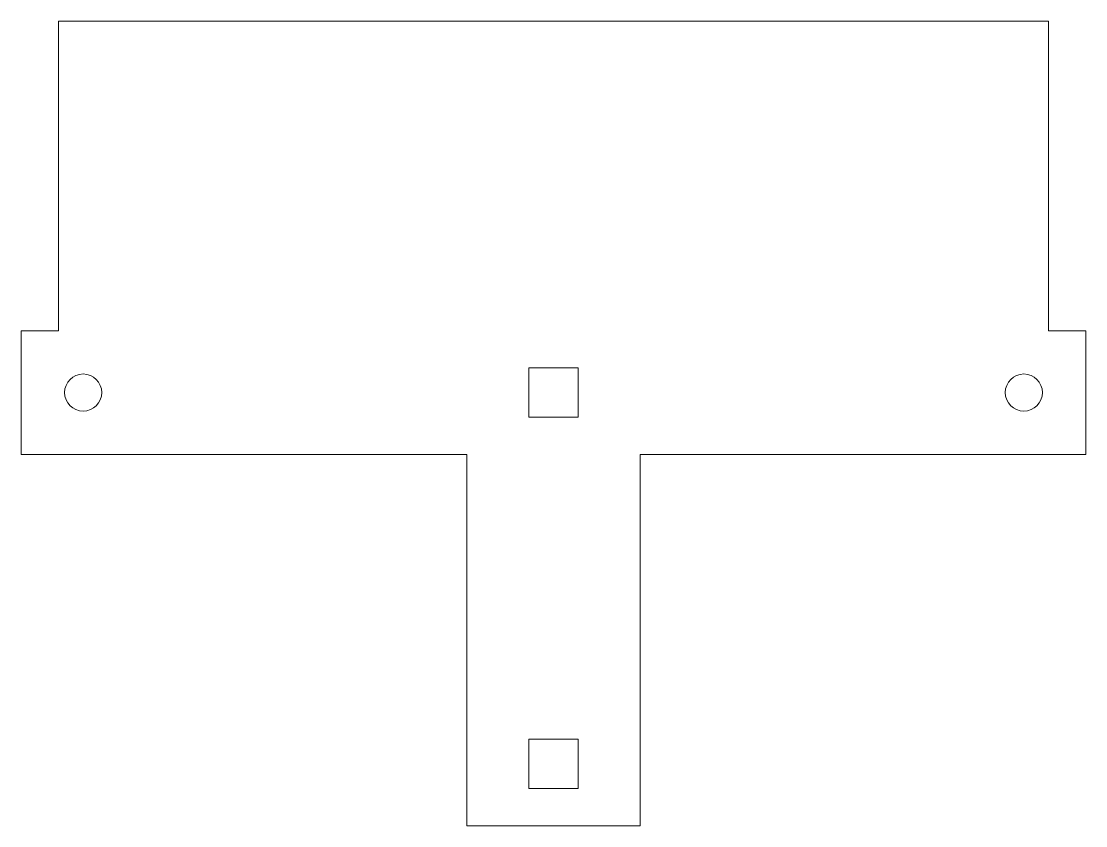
# Model space of a CAD drawing. Header units: millimetres. Extents: x 17 to 103, y 55 to 120.
import ezdxf

# ---------------------------------------------------------------- set-up
doc = ezdxf.new("R2010")
doc.units = ezdxf.units.MM
doc.layers.get('0').update_dxf_attribs({"linetype": 'CONTINUOUS', "lineweight": 0})

msp = doc.modelspace()

# ---------------------------------------------------------------- linework, layer by layer
for p, q in [((20, 120), (20, 95)), ((20, 120), (100, 120)), ((100, 95), (100, 120)), ((20, 95), (17, 95)), ((17, 85), (17, 95)), ((100, 95), (103, 95)), ((103, 85), (103, 95)), ((58, 92), (62, 92)), ((58, 88), (58, 92)), ((62, 92), (62, 88)), ((62, 88), (58, 88)), ((17, 85), (53, 85)), ((53, 85), (53, 55)), ((67, 85), (103, 85)), ((67, 55), (67, 85)), ((58, 62), (62, 62)), ((58, 58), (58, 62)), ((62, 62), (62, 58)), ((62, 58), (58, 58)), ((53, 55), (67, 55))]:
    msp.add_line(p, q)
for centre in [(22, 90), (98, 90)]:
    msp.add_circle(centre, 1.5)

doc.saveas('drawing.dxf')
